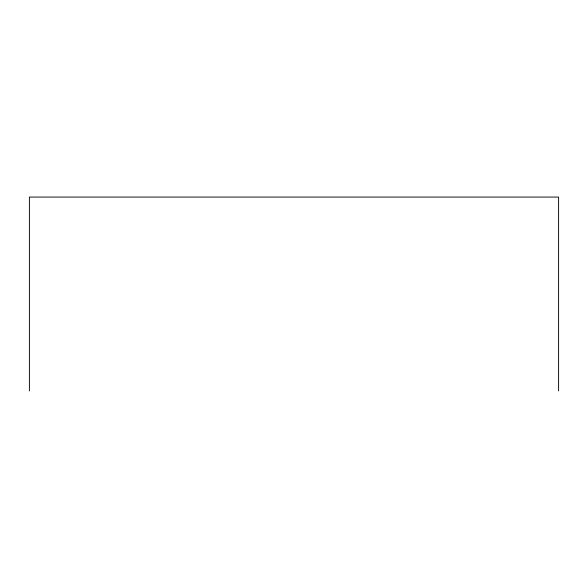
<?xml version="1.0" encoding="UTF-8"?>
<svg xmlns="http://www.w3.org/2000/svg" width="588" height="588" viewBox="0 0 588 588"><rect width="100%" height="100%" fill="white"/><g stroke="black" fill="none" stroke-linecap="round" stroke-linejoin="round"><path stroke-width="0.88" d="M558.6 390.932L558.6 197.068L29.4 197.068L29.4 390.932"/></g></svg>
